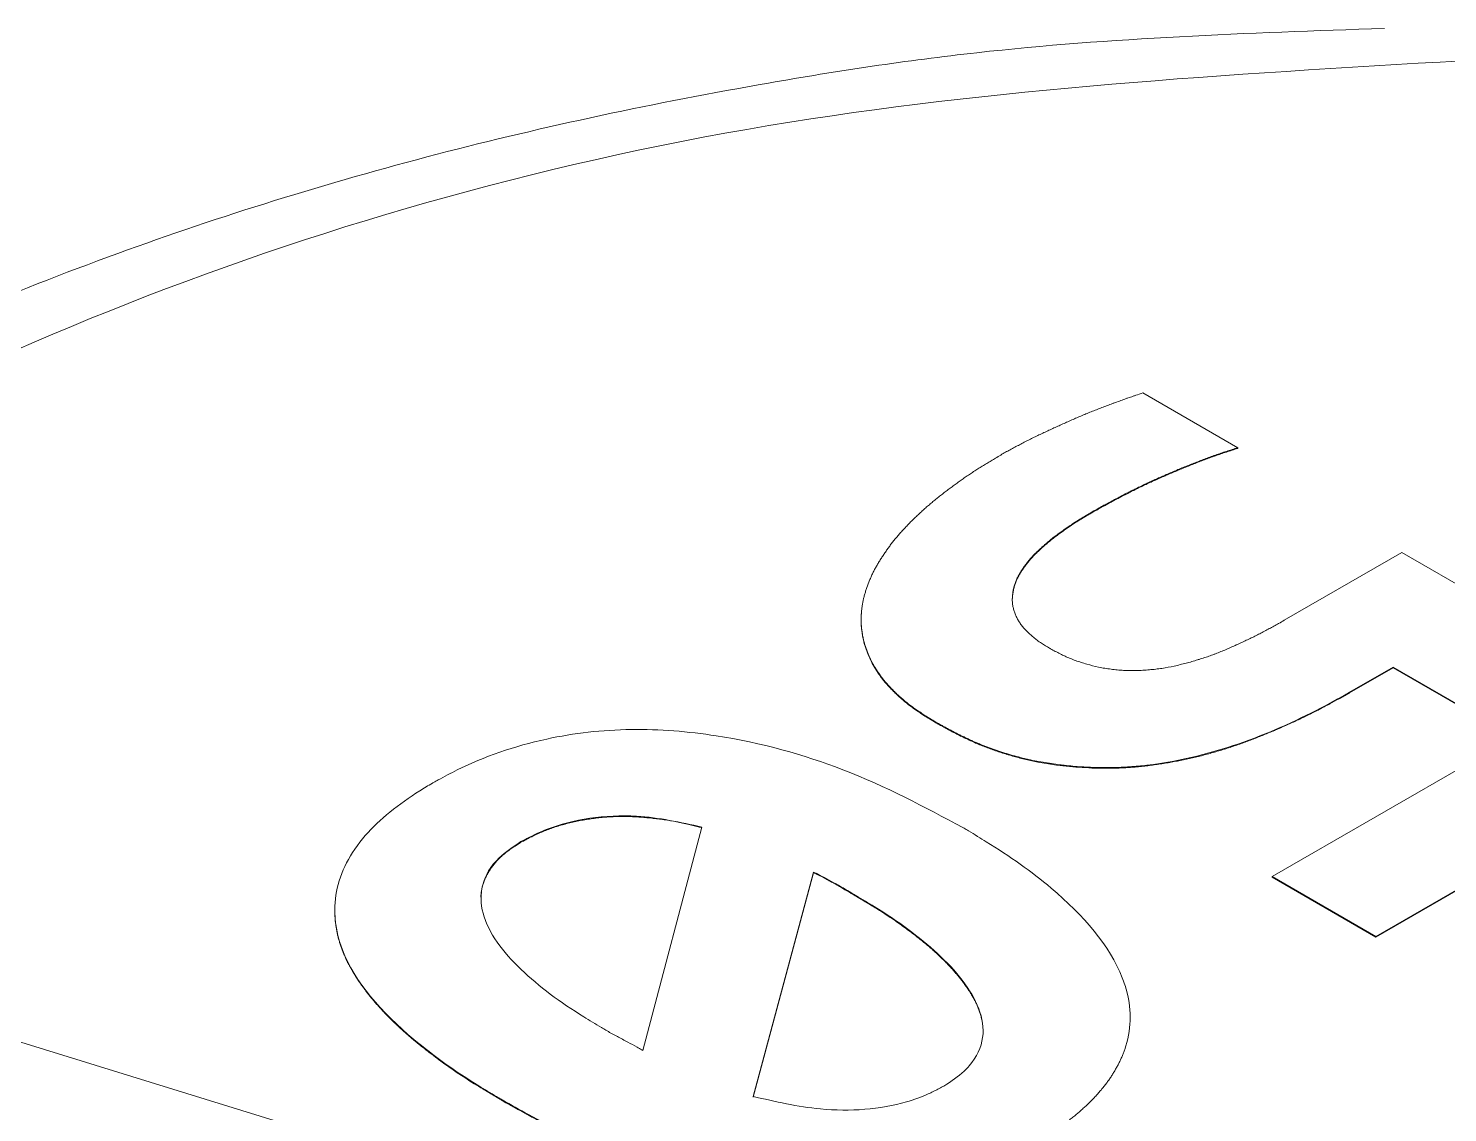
# Model space of a CAD drawing. Header units: millimetres. Extents: x -37 to 256, y 6 to 200.
# Drawn here: x 213.837 to 215.161, y 199.194 to 200.205 of the extents above; entities that cross this region are included whole.
import ezdxf

# ---------------------------------------------------------------- set-up
doc = ezdxf.new("R2010")
doc.units = ezdxf.units.MM

msp = doc.modelspace()

# ---------------------------------------------------------------- linework, layer by layer
at = {"color": 7, "linetype": 'Continuous', "lineweight": 15}
for p, q in [((214.8762, 199.8649), (214.9648, 199.8137)), ((214.9648, 199.8131), (214.9648, 199.8137)), ((215.0083, 199.6529), (215.1178, 199.7161)), ((215.1178, 199.7161), (215.4159, 199.544)), ((214.6136, 199.6541), (214.6136, 199.6534)), ((215.1098, 199.6091), (215.0692, 199.5857)), ((215.1098, 199.6085), (215.0692, 199.5851)), ((215.2225, 199.544), (215.1098, 199.6091)), ((215.1098, 199.6085), (215.1098, 199.6091)), ((215.222, 199.5437), (215.1098, 199.6085)), ((215.0692, 199.5857), (215.0692, 199.5851)), ((214.6844, 199.5565), (214.6844, 199.5571)), ((214.997, 199.4138), (215.2225, 199.544)), ((215.4159, 199.544), (215.0937, 199.358)), ((215.4159, 199.5434), (215.0937, 199.3574)), ((214.4649, 199.46), (214.4099, 199.2516)), ((214.2962, 199.4464), (214.2962, 199.4458)), ((214.5128, 199.2087), (214.5692, 199.418)), ((214.5128, 199.2081), (214.5692, 199.4173)), ((214.5692, 199.4173), (214.5692, 199.418)), ((215.0937, 199.358), (214.997, 199.4138)), ((214.997, 199.4132), (214.997, 199.4138)), ((215.0937, 199.3574), (214.997, 199.4132)), ((215.0937, 199.3574), (215.0937, 199.358)), ((214.8645, 199.2813), (214.8645, 199.2819)), ((213.8175, 199.263), (214.5419, 199.0395)), ((214.2786, 199.2048), (214.2786, 199.2054))]:
    msp.add_line(p, q, dxfattribs=at)
for points, knots in [([(215.1016, 200.2049), (214.9741, 200.2005), (214.7798, 200.1938), (214.4849, 200.1489), (214.2129, 200.0912), (213.9106, 199.9971), (213.6224, 199.8746), (213.3567, 199.7221), (213.1247, 199.5413), (212.9331, 199.3331), (212.7966, 199.0969), (212.723, 198.8963), (212.7257, 198.7766), (212.7264, 198.7466)], [0, 0, 0, 0, 0.104885, 0.159817, 0.250038, 0.342087, 0.43934, 0.539328, 0.641473, 0.745565, 0.852112, 0.962807, 1, 1, 1, 1]), ([(213.5888, 197.9083), (213.4467, 198.0053), (213.1563, 198.2034), (212.9293, 198.5794), (212.892, 198.9731), (213.0534, 199.3512), (213.3921, 199.688), (213.8925, 199.9563), (214.5081, 200.1358), (214.9555, 200.162), (215.1743, 200.1747)], [0, 0, 0, 0, 0.122291, 0.25, 0.377709, 0.5, 0.622291, 0.75, 0.877709, 1, 1, 1, 1]), ([(214.7449, 199.8077), (214.7453, 199.8079), (214.7471, 199.8089), (214.7503, 199.8107), (214.754, 199.8127), (214.7576, 199.8146), (214.7613, 199.8166), (214.7657, 199.8189), (214.7695, 199.8208), (214.7733, 199.8227), (214.7771, 199.8246), (214.7817, 199.8268), (214.7856, 199.8286), (214.7895, 199.8304), (214.7934, 199.8322), (214.7981, 199.8343), (214.8029, 199.8365), (214.8068, 199.8382), (214.8108, 199.84), (214.8148, 199.8417), (214.8196, 199.8438), (214.8245, 199.8458), (214.8286, 199.8475), (214.8327, 199.8491), (214.8368, 199.8507), (214.8418, 199.8527), (214.846, 199.8542), (214.8502, 199.8558), (214.8544, 199.8573), (214.8587, 199.8589), (214.863, 199.8604), (214.8664, 199.8615), (214.8711, 199.8631), (214.8741, 199.8642), (214.8762, 199.8649)], [0, 0, 0, 0, 0.009099, 0.045493, 0.081888, 0.100086, 0.136481, 0.172876, 0.209271, 0.227469, 0.263864, 0.300259, 0.336654, 0.354852, 0.391247, 0.427641, 0.464036, 0.500431, 0.518628, 0.555023, 0.591418, 0.627813, 0.664209, 0.682406, 0.718801, 0.755196, 0.791592, 0.809789, 0.846184, 0.882579, 0.900777, 0.937172, 0.955369, 1, 1, 1, 1]), ([(214.9648, 199.8137), (214.9643, 199.8136), (214.9621, 199.8129), (214.9582, 199.8116), (214.9538, 199.8102), (214.9495, 199.8088), (214.9461, 199.8076), (214.9418, 199.8061), (214.9376, 199.8045), (214.9334, 199.803), (214.9292, 199.8014), (214.9251, 199.7998), (214.9209, 199.7981), (214.9168, 199.7965), (214.9127, 199.7949), (214.9079, 199.7928), (214.903, 199.7908), (214.8982, 199.7887), (214.8934, 199.7866), (214.8895, 199.7849), (214.8855, 199.7831), (214.8816, 199.7813), (214.877, 199.7791), (214.8724, 199.7769), (214.8678, 199.7746), (214.8633, 199.7724), (214.8588, 199.7701), (214.8543, 199.7677), (214.8506, 199.7658), (214.847, 199.7638), (214.8433, 199.7618), (214.839, 199.7595), (214.8342, 199.7568), (214.831, 199.755), (214.8291, 199.754)], [0, 0, 0, 0, 0.008763, 0.0438151, 0.0788677, 0.0963939, 0.1314478, 0.148974, 0.184027, 0.2190794, 0.2366055, 0.2716577, 0.3067101, 0.3242361, 0.3592886, 0.3943411, 0.4293936, 0.464446, 0.4994983, 0.5345507, 0.5520767, 0.5871292, 0.6221816, 0.6572341, 0.6922866, 0.7273391, 0.7623917, 0.7974441, 0.8324964, 0.8500224, 0.8850746, 0.9201267, 0.9551788, 1, 1, 1, 1]), ([(214.9648, 199.8131), (214.9643, 199.813), (214.9621, 199.8123), (214.9582, 199.811), (214.9538, 199.8096), (214.9495, 199.8082), (214.9461, 199.807), (214.9418, 199.8055), (214.9376, 199.8039), (214.9334, 199.8023), (214.9292, 199.8008), (214.9251, 199.7992), (214.9209, 199.7975), (214.9168, 199.7959), (214.9127, 199.7942), (214.9079, 199.7922), (214.903, 199.7902), (214.8982, 199.7881), (214.8934, 199.786), (214.8895, 199.7842), (214.8855, 199.7825), (214.8816, 199.7807), (214.877, 199.7785), (214.8724, 199.7763), (214.8678, 199.774), (214.8633, 199.7717), (214.8588, 199.7694), (214.8543, 199.7671), (214.8506, 199.7652), (214.847, 199.7632), (214.8433, 199.7612), (214.839, 199.7588), (214.8342, 199.7562), (214.831, 199.7544), (214.8291, 199.7534)], [0, 0, 0, 0, 0.008763, 0.0438151, 0.0788677, 0.0963939, 0.1314478, 0.148974, 0.184027, 0.2190794, 0.2366055, 0.2716577, 0.3067101, 0.3242361, 0.3592886, 0.3943411, 0.4293936, 0.464446, 0.4994983, 0.5345507, 0.5520767, 0.5871292, 0.6221816, 0.6572341, 0.6922866, 0.7273391, 0.7623917, 0.7974441, 0.8324964, 0.8500224, 0.8850746, 0.9201267, 0.9551788, 1, 1, 1, 1]), ([(214.6844, 199.5571), (214.684, 199.5573), (214.6823, 199.5584), (214.6799, 199.5598), (214.6772, 199.5615), (214.6751, 199.5628), (214.6724, 199.5645), (214.6698, 199.5662), (214.6671, 199.568), (214.6646, 199.5697), (214.6614, 199.572), (214.6566, 199.5756), (214.652, 199.5794), (214.6477, 199.5833), (214.6445, 199.5863), (214.6416, 199.5893), (214.6378, 199.5934), (214.6343, 199.5975), (214.6311, 199.6017), (214.6289, 199.605), (214.6268, 199.6082), (214.6248, 199.6115), (214.6225, 199.6159), (214.6204, 199.6204), (214.6187, 199.6249), (214.6175, 199.6283), (214.6165, 199.6317), (214.6156, 199.6351), (214.6149, 199.6386), (214.6142, 199.6432), (214.6137, 199.6478), (214.6135, 199.6524), (214.6135, 199.6559), (214.6137, 199.6593), (214.614, 199.6628), (214.6146, 199.6674), (214.6155, 199.672), (214.6167, 199.6765), (214.6177, 199.68), (214.6191, 199.6845), (214.6209, 199.689), (214.6226, 199.6929), (214.6236, 199.6952), (214.6247, 199.6974), (214.6258, 199.6996), (214.627, 199.7018), (214.628, 199.7034), (214.6292, 199.7056), (214.6305, 199.7078), (214.6319, 199.71), (214.6333, 199.7122), (214.6347, 199.7143), (214.6362, 199.7165), (214.6373, 199.7181), (214.6388, 199.7202), (214.6403, 199.7223), (214.642, 199.7245), (214.6436, 199.7266), (214.6453, 199.7287), (214.647, 199.7307), (214.6488, 199.7328), (214.6506, 199.7349), (214.6525, 199.7369), (214.6544, 199.7389), (214.6563, 199.741), (214.6587, 199.7435), (214.6607, 199.7455), (214.6627, 199.7475), (214.6648, 199.7495), (214.6668, 199.7514), (214.6695, 199.7539), (214.6716, 199.7558), (214.6738, 199.7578), (214.676, 199.7597), (214.6783, 199.7616), (214.6811, 199.764), (214.6834, 199.7659), (214.6858, 199.7678), (214.6881, 199.7696), (214.6905, 199.7715), (214.6935, 199.7738), (214.696, 199.7756), (214.699, 199.7779), (214.7015, 199.7797), (214.7046, 199.782), (214.7071, 199.7837), (214.7103, 199.786), (214.7129, 199.7877), (214.7161, 199.7899), (214.7188, 199.7917), (214.7221, 199.7938), (214.7248, 199.7955), (214.7282, 199.7976), (214.731, 199.7993), (214.7344, 199.8014), (214.7372, 199.8031), (214.7409, 199.8053), (214.7433, 199.8067), (214.7449, 199.8077)], [0, 0, 0, 0, 0.003051, 0.015255, 0.021357, 0.027459, 0.033561, 0.045765, 0.051867, 0.057969, 0.070174, 0.082379, 0.106796, 0.119001, 0.131205, 0.14341, 0.155615, 0.180032, 0.192237, 0.204442, 0.216647, 0.228852, 0.241057, 0.265473, 0.277678, 0.289883, 0.302088, 0.314293, 0.326497, 0.338702, 0.363116, 0.375321, 0.387526, 0.39973, 0.411935, 0.42414, 0.448554, 0.460759, 0.472963, 0.485168, 0.509581, 0.521785, 0.527887, 0.533989, 0.546194, 0.552296, 0.558398, 0.564499, 0.576704, 0.582806, 0.588908, 0.601112, 0.607214, 0.613316, 0.619418, 0.631622, 0.637724, 0.643826, 0.65603, 0.662132, 0.668234, 0.680438, 0.68654, 0.692642, 0.704846, 0.710948, 0.723152, 0.729254, 0.735356, 0.74756, 0.753662, 0.765866, 0.771968, 0.77807, 0.790274, 0.796376, 0.80858, 0.814682, 0.820784, 0.832988, 0.83909, 0.851294, 0.857396, 0.8696, 0.875702, 0.887906, 0.894008, 0.906212, 0.912314, 0.924518, 0.93062, 0.942824, 0.948926, 0.96113, 0.967232, 0.979436, 0.985538, 1, 1, 1, 1]), ([(214.8291, 199.754), (214.8288, 199.7538), (214.827, 199.7528), (214.8239, 199.7509), (214.8197, 199.7484), (214.8156, 199.7459), (214.8116, 199.7433), (214.8083, 199.7411), (214.8051, 199.7389), (214.8019, 199.7367), (214.7988, 199.7344), (214.7957, 199.7322), (214.7927, 199.7299), (214.7897, 199.7275), (214.7869, 199.7251), (214.7847, 199.7232), (214.782, 199.7208), (214.7798, 199.7188), (214.7778, 199.7169), (214.7757, 199.7149), (214.7738, 199.7129), (214.7714, 199.7103), (214.7697, 199.7082), (214.768, 199.7061), (214.7664, 199.704), (214.7649, 199.7019), (214.7634, 199.6997), (214.762, 199.6976), (214.7608, 199.6954), (214.7593, 199.6926), (214.7581, 199.6898), (214.7568, 199.6864), (214.7558, 199.683), (214.7549, 199.6784), (214.7544, 199.6738), (214.7546, 199.6692), (214.7551, 199.6657), (214.756, 199.6623), (214.7571, 199.6589), (214.7586, 199.6555), (214.7604, 199.6522), (214.7625, 199.649), (214.7659, 199.6448), (214.7699, 199.6408), (214.7743, 199.6369), (214.7778, 199.6341), (214.7827, 199.6307), (214.7867, 199.6283), (214.7892, 199.6268)], [0, 0, 0, 0, 0.005938, 0.029688, 0.053439, 0.07719, 0.100941, 0.124692, 0.136568, 0.160319, 0.18407, 0.195945, 0.219697, 0.243449, 0.255324, 0.279076, 0.290952, 0.314703, 0.326579, 0.338454, 0.362207, 0.374083, 0.397837, 0.409713, 0.421589, 0.445342, 0.457217, 0.469093, 0.492848, 0.504724, 0.528481, 0.552238, 0.575995, 0.59975, 0.647295, 0.671055, 0.694818, 0.718579, 0.742336, 0.766095, 0.789855, 0.813618, 0.837382, 0.884955, 0.908709, 0.932467, 0.956229, 1, 1, 1, 1]), ([(214.8291, 199.7534), (214.8288, 199.7532), (214.827, 199.7521), (214.8239, 199.7503), (214.8197, 199.7478), (214.8156, 199.7453), (214.8116, 199.7427), (214.8083, 199.7405), (214.8051, 199.7383), (214.8019, 199.7361), (214.7988, 199.7338), (214.7957, 199.7316), (214.7927, 199.7292), (214.7897, 199.7269), (214.7869, 199.7245), (214.7847, 199.7226), (214.782, 199.7202), (214.7798, 199.7182), (214.7778, 199.7163), (214.7757, 199.7143), (214.7738, 199.7123), (214.7714, 199.7097), (214.7697, 199.7076), (214.768, 199.7055), (214.7664, 199.7034), (214.7649, 199.7013), (214.7634, 199.6991), (214.762, 199.697), (214.7608, 199.6948), (214.7593, 199.692), (214.7581, 199.6892), (214.7568, 199.6858), (214.7559, 199.6824), (214.7549, 199.6778), (214.7547, 199.6744), (214.7545, 199.6721)], [0, 0, 0, 0, 0.009177, 0.045885, 0.082592, 0.119301, 0.15601, 0.192719, 0.211073, 0.247782, 0.284491, 0.302845, 0.339554, 0.376264, 0.394619, 0.431329, 0.449683, 0.486392, 0.504746, 0.5231, 0.559812, 0.578166, 0.61488, 0.633235, 0.65159, 0.688302, 0.706656, 0.72501, 0.761725, 0.78008, 0.816798, 0.853516, 0.890233, 0.926949, 1, 1, 1, 1]), ([(214.6844, 199.5565), (214.684, 199.5567), (214.6823, 199.5577), (214.6799, 199.5592), (214.6772, 199.5609), (214.6751, 199.5622), (214.6724, 199.5639), (214.6698, 199.5656), (214.6671, 199.5673), (214.6646, 199.5691), (214.6614, 199.5713), (214.6566, 199.575), (214.652, 199.5788), (214.6477, 199.5827), (214.6445, 199.5857), (214.6416, 199.5887), (214.6378, 199.5927), (214.6343, 199.5969), (214.6311, 199.6011), (214.6289, 199.6043), (214.6268, 199.6076), (214.6248, 199.6109), (214.6225, 199.6153), (214.6199, 199.6209), (214.6149, 199.6345), (214.6132, 199.6473), (214.6137, 199.6583), (214.6138, 199.66), (214.6139, 199.6606)], [0, 0, 0, 0, 0.007508, 0.037542, 0.052559, 0.067576, 0.082593, 0.112628, 0.127645, 0.142662, 0.172699, 0.202736, 0.262826, 0.292862, 0.322898, 0.352935, 0.382971, 0.443061, 0.473097, 0.503134, 0.533171, 0.563207, 0.593244, 0.653333, 0.713421, 0.954868, 0.984904, 1, 1, 1, 1]), ([(214.7892, 199.6268), (214.7896, 199.6266), (214.7914, 199.6256), (214.7939, 199.6242), (214.7969, 199.6227), (214.7999, 199.6211), (214.8037, 199.6193), (214.8085, 199.6172), (214.8135, 199.6152), (214.8187, 199.6135), (214.8258, 199.6113), (214.8331, 199.6095), (214.8408, 199.608), (214.8466, 199.6072), (214.8525, 199.6065), (214.8584, 199.606), (214.8644, 199.6058), (214.8704, 199.6059), (214.8764, 199.6061), (214.8824, 199.6066), (214.8883, 199.6072), (214.8961, 199.6082), (214.9037, 199.6097), (214.9111, 199.6114), (214.9157, 199.6126), (214.9193, 199.6135), (214.9229, 199.6145), (214.9265, 199.6156), (214.9309, 199.617), (214.9344, 199.6181), (214.9386, 199.6196), (214.942, 199.6208), (214.9462, 199.6224), (214.9495, 199.6238), (214.9535, 199.6254), (214.9576, 199.6272), (214.9615, 199.6289), (214.9655, 199.6307), (214.9694, 199.6325), (214.974, 199.6347), (214.9778, 199.6365), (214.9816, 199.6384), (214.9854, 199.6403), (214.9898, 199.6427), (214.9942, 199.645), (214.9986, 199.6474), (215.0033, 199.65), (215.0065, 199.6518), (215.0083, 199.6529)], [0, 0, 0, 0, 0.005879, 0.029395, 0.041153, 0.052911, 0.076432, 0.099954, 0.12348, 0.147004, 0.170527, 0.217626, 0.241156, 0.264681, 0.288205, 0.311733, 0.335267, 0.358796, 0.38232, 0.405844, 0.429369, 0.452893, 0.499989, 0.523509, 0.547027, 0.558785, 0.570544, 0.594062, 0.60582, 0.629339, 0.641097, 0.664615, 0.676373, 0.699891, 0.711648, 0.735165, 0.758681, 0.770439, 0.793955, 0.817472, 0.840988, 0.852746, 0.876262, 0.899778, 0.923294, 0.94681, 0.970326, 1, 1, 1, 1]), ([(215.0692, 199.5857), (215.0689, 199.5855), (215.0671, 199.5845), (215.0595, 199.5803), (215.0291, 199.5635), (214.9723, 199.5372), (214.9094, 199.5208), (214.8735, 199.5169), (214.8668, 199.5163), (214.8614, 199.516), (214.8546, 199.5156), (214.8491, 199.5154), (214.8423, 199.5154), (214.8369, 199.5154), (214.8301, 199.5156), (214.8246, 199.5158), (214.8178, 199.5162), (214.8111, 199.5167), (214.8044, 199.5174), (214.7977, 199.5181), (214.7924, 199.5189), (214.7858, 199.5199), (214.7793, 199.521), (214.7728, 199.5223), (214.7665, 199.5237), (214.7602, 199.5253), (214.7541, 199.527), (214.748, 199.5288), (214.742, 199.5307), (214.7362, 199.5327), (214.7316, 199.5344), (214.7282, 199.5357), (214.7249, 199.5371), (214.7215, 199.5385), (214.7188, 199.5396), (214.7161, 199.5408), (214.7134, 199.5421), (214.7103, 199.5436), (214.7071, 199.5451), (214.704, 199.5466), (214.701, 199.5482), (214.698, 199.5498), (214.6949, 199.5514), (214.692, 199.553), (214.6884, 199.5549), (214.6859, 199.5563), (214.6844, 199.5571)], [0, 0, 0, 0, 0.003393, 0.016965, 0.071256, 0.289208, 0.509398, 0.527895, 0.537142, 0.555639, 0.564886, 0.583384, 0.592631, 0.611128, 0.620375, 0.638872, 0.648119, 0.666616, 0.685112, 0.694359, 0.712856, 0.722103, 0.7406, 0.759098, 0.768345, 0.786842, 0.805339, 0.814586, 0.833083, 0.851579, 0.860826, 0.870073, 0.87932, 0.888567, 0.897814, 0.902437, 0.911684, 0.920931, 0.930177, 0.939424, 0.948671, 0.957917, 0.967164, 0.976411, 0.985657, 1, 1, 1, 1]), ([(215.0692, 199.5851), (215.0689, 199.5849), (215.0671, 199.5839), (215.0646, 199.5825), (215.0617, 199.5809), (215.0574, 199.5785), (215.053, 199.5761), (215.0479, 199.5734), (215.0442, 199.5714), (215.0398, 199.5691), (215.0338, 199.566), (215.0277, 199.563), (215.0215, 199.5601), (215.0168, 199.5579), (215.0105, 199.5551), (215.0042, 199.5522), (214.9978, 199.5495), (214.9929, 199.5475), (214.988, 199.5455), (214.9831, 199.5435), (214.9764, 199.5409), (214.9697, 199.5384), (214.9628, 199.536), (214.9577, 199.5343), (214.9524, 199.5326), (214.9471, 199.531), (214.9418, 199.5294), (214.9364, 199.5279), (214.9309, 199.5265), (214.9235, 199.5247), (214.9161, 199.523), (214.9085, 199.5215), (214.9028, 199.5205), (214.897, 199.5195), (214.8912, 199.5186), (214.8854, 199.5177), (214.8796, 199.517), (214.8737, 199.5163), (214.8677, 199.5158), (214.8618, 199.5154), (214.8558, 199.5151), (214.8498, 199.5148), (214.8438, 199.5148), (214.8358, 199.5148), (214.8137, 199.5154), (214.7917, 199.5179), (214.7728, 199.5217), (214.7672, 199.523), (214.7616, 199.5243), (214.7562, 199.5258), (214.749, 199.5278), (214.742, 199.5301), (214.736, 199.5322), (214.7318, 199.5337), (214.7285, 199.535), (214.7252, 199.5363), (214.7228, 199.5373), (214.7195, 199.5387), (214.7164, 199.5401), (214.7132, 199.5416), (214.7101, 199.543), (214.7071, 199.5445), (214.704, 199.546), (214.701, 199.5475), (214.6981, 199.5491), (214.6944, 199.551), (214.6915, 199.5526), (214.6879, 199.5546), (214.6858, 199.5557), (214.6844, 199.5565)], [0, 0, 0, 0, 0.003389, 0.016944, 0.023722, 0.030499, 0.05761, 0.064388, 0.077944, 0.091499, 0.105055, 0.132167, 0.145722, 0.159278, 0.172833, 0.199945, 0.213501, 0.227056, 0.240612, 0.254167, 0.267723, 0.294836, 0.308392, 0.321948, 0.335504, 0.34906, 0.362616, 0.376172, 0.389728, 0.403285, 0.430402, 0.443958, 0.457514, 0.471071, 0.484627, 0.498183, 0.51174, 0.525296, 0.538853, 0.55241, 0.565967, 0.579525, 0.593082, 0.606639, 0.633762, 0.742947, 0.756504, 0.770061, 0.783618, 0.797175, 0.810732, 0.837854, 0.851411, 0.858189, 0.871745, 0.878523, 0.885301, 0.892078, 0.905635, 0.912412, 0.91919, 0.932746, 0.939524, 0.946302, 0.959857, 0.966635, 0.98019, 0.986968, 1, 1, 1, 1]), ([(214.2135, 199.5009), (214.2139, 199.5011), (214.2157, 199.5021), (214.2233, 199.5063), (214.2545, 199.5229), (214.313, 199.5438), (214.3988, 199.5536), (214.4959, 199.5454), (214.6049, 199.5149), (214.6727, 199.4786), (214.7085, 199.4594)], [0, 0, 0, 0, 0.002654, 0.013269, 0.05574, 0.227851, 0.369706, 0.511163, 0.74144, 1, 1, 1, 1]), ([(214.2786, 199.2054), (214.2783, 199.2057), (214.2765, 199.2067), (214.2692, 199.211), (214.2399, 199.2285), (214.1811, 199.2703), (214.1264, 199.332), (214.1185, 199.4001), (214.1454, 199.4524), (214.1854, 199.4839), (214.2096, 199.4986), (214.2135, 199.5009)], [0, 0, 0, 0, 0.00258, 0.0129, 0.05418, 0.219762, 0.494199, 0.656045, 0.81841, 0.970872, 1, 1, 1, 1]), ([(214.2962, 199.4464), (214.2966, 199.4466), (214.2984, 199.4475), (214.3062, 199.4517), (214.3251, 199.4607), (214.3598, 199.4695), (214.4111, 199.4719), (214.4449, 199.4644), (214.4649, 199.46)], [0, 0, 0, 0, 0.0082364, 0.0411823, 0.1732285, 0.4117082, 0.6525266, 1, 1, 1, 1]), ([(214.2962, 199.4458), (214.2966, 199.446), (214.2984, 199.4469), (214.3017, 199.4487), (214.3062, 199.451), (214.3108, 199.4532), (214.3156, 199.4553), (214.3205, 199.4573), (214.3256, 199.4592), (214.3308, 199.4609), (214.3353, 199.4622), (214.3416, 199.4639), (214.3481, 199.4654), (214.3548, 199.4666), (214.3596, 199.4674), (214.3645, 199.4681), (214.3704, 199.4688), (214.3763, 199.4693), (214.3813, 199.4696), (214.3863, 199.4698), (214.3913, 199.4698), (214.3973, 199.4698), (214.4033, 199.4695), (214.4092, 199.4691), (214.4152, 199.4686), (214.4211, 199.4679), (214.4269, 199.4672), (214.4386, 199.4655), (214.4512, 199.4628), (214.4617, 199.4602), (214.4649, 199.4594)], [0, 0, 0, 0, 0.008204, 0.041022, 0.07384, 0.106662, 0.139487, 0.172313, 0.205139, 0.237965, 0.270791, 0.287201, 0.352904, 0.385729, 0.402139, 0.434965, 0.46779, 0.500616, 0.533442, 0.549852, 0.58268, 0.615508, 0.648335, 0.681159, 0.713981, 0.746802, 0.779623, 0.812445, 0.944016, 1, 1, 1, 1]), ([(214.7085, 199.4594), (214.7089, 199.4592), (214.7106, 199.4582), (214.7179, 199.4538), (214.747, 199.4363), (214.8062, 199.3947), (214.849, 199.3452), (214.866, 199.2931), (214.8656, 199.2695), (214.8586, 199.2504), (214.8578, 199.2482), (214.8567, 199.2455), (214.8557, 199.2434), (214.8547, 199.2413), (214.8537, 199.2391), (214.8526, 199.237), (214.8511, 199.2344), (214.8499, 199.2323), (214.8486, 199.2302), (214.8473, 199.2281), (214.846, 199.2261), (214.8442, 199.2235), (214.8427, 199.2215), (214.8408, 199.2189), (214.8392, 199.2169), (214.8376, 199.2149), (214.8359, 199.213), (214.8341, 199.211), (214.8319, 199.2085), (214.8301, 199.2066), (214.8277, 199.2042), (214.8258, 199.2023), (214.8233, 199.1999), (214.8213, 199.1981), (214.8187, 199.1957), (214.8166, 199.1939), (214.8139, 199.1916), (214.8117, 199.1898), (214.8089, 199.1876), (214.8066, 199.1858), (214.8037, 199.1836), (214.8013, 199.1819), (214.7983, 199.1797), (214.7958, 199.178), (214.7927, 199.176), (214.7895, 199.1739), (214.7863, 199.1718), (214.7831, 199.1698), (214.7805, 199.1682), (214.7769, 199.166), (214.7747, 199.1646), (214.7731, 199.1637)], [0, 0, 0, 0, 0.002575, 0.012876, 0.05408, 0.21932, 0.493122, 0.532568, 0.692465, 0.697393, 0.707247, 0.712175, 0.722029, 0.726957, 0.731884, 0.741739, 0.746666, 0.756521, 0.761448, 0.766375, 0.77623, 0.781158, 0.791013, 0.79594, 0.805795, 0.810722, 0.815649, 0.825504, 0.830431, 0.840286, 0.845213, 0.855068, 0.859995, 0.86985, 0.874777, 0.884632, 0.889559, 0.899414, 0.904341, 0.914196, 0.919123, 0.928978, 0.933905, 0.94376, 0.948687, 0.958542, 0.968397, 0.973324, 0.983178, 0.988105, 1, 1, 1, 1]), ([(214.3765, 199.2698), (214.3762, 199.27), (214.3744, 199.2711), (214.3671, 199.2754), (214.3378, 199.2929), (214.2929, 199.326), (214.2593, 199.3693), (214.2578, 199.4062), (214.2714, 199.4299), (214.2889, 199.4415), (214.2962, 199.4464)], [0, 0, 0, 0, 0.004278, 0.021389, 0.089838, 0.364842, 0.642534, 0.773229, 0.904667, 1, 1, 1, 1]), ([(214.2591, 199.3922), (214.259, 199.3931), (214.2587, 199.3951), (214.259, 199.3977), (214.2594, 199.4006), (214.2598, 199.4029), (214.2603, 199.4051), (214.261, 199.4074), (214.2618, 199.4097), (214.263, 199.4125), (214.2641, 199.4147), (214.2653, 199.4169), (214.2666, 199.4191), (214.268, 199.4213), (214.2699, 199.4239), (214.2716, 199.426), (214.2734, 199.4281), (214.2753, 199.4301), (214.2774, 199.4321), (214.2795, 199.434), (214.2818, 199.4359), (214.2842, 199.4378), (214.2873, 199.44), (214.29, 199.4418), (214.2931, 199.4438), (214.295, 199.445), (214.2962, 199.4458)], [0, 0, 0, 0, 0.0435334, 0.1019112, 0.1310956, 0.1894768, 0.2186617, 0.2478464, 0.3062284, 0.335413, 0.393794, 0.4229785, 0.4521631, 0.5105438, 0.5397284, 0.5981102, 0.6272951, 0.6564801, 0.7148657, 0.7440509, 0.773236, 0.8316213, 0.8608063, 0.9191826, 0.9483657, 1, 1, 1, 1]), ([(214.5692, 199.418), (214.5696, 199.4178), (214.5715, 199.4168), (214.5765, 199.4144), (214.5839, 199.4105), (214.5933, 199.4051), (214.6, 199.4012), (214.6038, 199.399)], [0, 0, 0, 0, 0.03142, 0.157102, 0.408546, 0.659942, 1, 1, 1, 1]), ([(214.5692, 199.4173), (214.5696, 199.4172), (214.5715, 199.4162), (214.5749, 199.4146), (214.5794, 199.4123), (214.5838, 199.4099), (214.5881, 199.4075), (214.5923, 199.405), (214.5976, 199.402), (214.6014, 199.3998), (214.6038, 199.3984)], [0, 0, 0, 0, 0.0314193, 0.1570979, 0.2827843, 0.4084723, 0.5341557, 0.6598345, 0.7855119, 1, 1, 1, 1]), ([(214.6038, 199.399), (214.6042, 199.3988), (214.6059, 199.3978), (214.6133, 199.3934), (214.6426, 199.376), (214.6878, 199.3431), (214.7232, 199.3005), (214.7298, 199.2634), (214.7204, 199.2436), (214.7065, 199.2287), (214.6975, 199.2229), (214.6908, 199.2184)], [0, 0, 0, 0, 0.0041746, 0.0208728, 0.0876688, 0.3559335, 0.6260993, 0.7562742, 0.8875627, 0.9152416, 1, 1, 1, 1]), ([(214.6038, 199.3984), (214.6042, 199.3982), (214.6059, 199.3971), (214.6084, 199.3957), (214.6119, 199.3936), (214.6147, 199.392), (214.6181, 199.3899), (214.6209, 199.3882), (214.6243, 199.3861), (214.6271, 199.3845), (214.6298, 199.3828), (214.6324, 199.381), (214.6351, 199.3793), (214.6377, 199.3776), (214.6404, 199.3758), (214.643, 199.3741), (214.6462, 199.3719), (214.6487, 199.3701), (214.6513, 199.3683), (214.6531, 199.367), (214.6556, 199.3651), (214.6581, 199.3633), (214.6605, 199.3615), (214.6623, 199.3601), (214.6647, 199.3583), (214.6677, 199.3559), (214.6712, 199.3531), (214.6746, 199.3503), (214.678, 199.3474), (214.6813, 199.3445), (214.6856, 199.3406), (214.6897, 199.3367), (214.6937, 199.3326), (214.6965, 199.3296), (214.6993, 199.3265), (214.702, 199.3234), (214.7046, 199.3203), (214.7071, 199.3172), (214.7095, 199.314), (214.7118, 199.3108), (214.7141, 199.3076), (214.7158, 199.3049), (214.7174, 199.3021), (214.7189, 199.2994), (214.7206, 199.2961), (214.7219, 199.2933), (214.723, 199.2905), (214.7241, 199.2876), (214.725, 199.2848), (214.7257, 199.2822), (214.726, 199.2808), (214.7261, 199.2799)], [0, 0, 0, 0, 0.006171, 0.030857, 0.0432, 0.067885, 0.080228, 0.104913, 0.117256, 0.141942, 0.154285, 0.166627, 0.191313, 0.203656, 0.215999, 0.240685, 0.253027, 0.277713, 0.290056, 0.302399, 0.314741, 0.339427, 0.35177, 0.364113, 0.376456, 0.401142, 0.425828, 0.450514, 0.4752, 0.499886, 0.524572, 0.573949, 0.598635, 0.623322, 0.648008, 0.672694, 0.697381, 0.722067, 0.746753, 0.77144, 0.796127, 0.820814, 0.833157, 0.857845, 0.882533, 0.907221, 0.919564, 0.944252, 0.968941, 0.981284, 1, 1, 1, 1]), ([(214.2786, 199.2048), (214.2783, 199.205), (214.2765, 199.2061), (214.2734, 199.2079), (214.2692, 199.2104), (214.265, 199.2129), (214.2595, 199.2162), (214.2444, 199.2255), (214.2308, 199.2348), (214.219, 199.2434), (214.216, 199.2457), (214.2123, 199.2484), (214.2093, 199.2507), (214.2064, 199.2531), (214.2034, 199.2554), (214.1999, 199.2582), (214.1965, 199.261), (214.1937, 199.2634), (214.1909, 199.2658), (214.1881, 199.2682), (214.1854, 199.2707), (214.1828, 199.2731), (214.1801, 199.2756), (214.1776, 199.278), (214.175, 199.2805), (214.1725, 199.283), (214.1701, 199.2855), (214.1677, 199.2881), (214.1658, 199.2901), (214.1634, 199.2927), (214.1612, 199.2952), (214.1589, 199.2978), (214.1568, 199.3004), (214.1551, 199.3025), (214.153, 199.3051), (214.1514, 199.3072), (214.1494, 199.3099), (214.1478, 199.312), (214.146, 199.3147), (214.1445, 199.3168), (214.1427, 199.3195), (214.1414, 199.3217), (214.1397, 199.3244), (214.1384, 199.3266), (214.1369, 199.3294), (214.1357, 199.3316), (214.1342, 199.3343), (214.1331, 199.3366), (214.1319, 199.3393), (214.1309, 199.3416), (214.13, 199.3438), (214.1291, 199.3461), (214.1283, 199.3483), (214.1273, 199.3512), (214.1267, 199.3535), (214.126, 199.3557), (214.1254, 199.358), (214.1249, 199.3603), (214.1243, 199.3632), (214.1239, 199.3655), (214.1236, 199.3678), (214.1232, 199.3701), (214.123, 199.3724), (214.1228, 199.3747), (214.1226, 199.377), (214.1226, 199.3793), (214.1225, 199.3815), (214.1225, 199.3825), (214.1225, 199.383)], [0, 0, 0, 0, 0.004226, 0.021131, 0.038037, 0.054942, 0.071847, 0.105658, 0.241008, 0.24946, 0.266366, 0.283271, 0.300176, 0.308629, 0.325534, 0.342439, 0.359345, 0.37625, 0.384703, 0.401608, 0.418514, 0.426966, 0.443872, 0.460777, 0.46923, 0.486135, 0.503041, 0.511493, 0.528399, 0.536851, 0.553757, 0.570662, 0.579115, 0.596021, 0.604473, 0.621379, 0.629831, 0.646737, 0.65519, 0.672095, 0.680548, 0.697453, 0.705906, 0.722812, 0.731264, 0.74817, 0.756623, 0.773529, 0.781981, 0.798887, 0.80734, 0.815793, 0.832699, 0.841151, 0.858058, 0.86651, 0.874963, 0.891869, 0.900322, 0.917227, 0.92568, 0.934133, 0.951039, 0.959492, 0.967944, 0.98485, 0.993303, 1, 1, 1, 1]), ([(214.4099, 199.2516), (214.4095, 199.2518), (214.4077, 199.2528), (214.4031, 199.2554), (214.3956, 199.2596), (214.386, 199.2645), (214.3797, 199.268), (214.3765, 199.2698)], [0, 0, 0, 0, 0.03265, 0.163252, 0.424463, 0.712215, 1, 1, 1, 1]), ([(214.6908, 199.2184), (214.6904, 199.2183), (214.6886, 199.2173), (214.6852, 199.2155), (214.6807, 199.2132), (214.6715, 199.2088), (214.6515, 199.2014), (214.617, 199.1954), (214.5669, 199.1961), (214.5334, 199.2039), (214.5128, 199.2087)], [0, 0, 0, 0, 0.007833, 0.039168, 0.070503, 0.101842, 0.227821, 0.439455, 0.654973, 1, 1, 1, 1]), ([(214.7731, 199.1637), (214.7727, 199.1635), (214.7709, 199.1625), (214.7684, 199.1611), (214.7655, 199.1595), (214.7626, 199.1579), (214.7596, 199.1564), (214.7566, 199.1548), (214.7537, 199.1533), (214.7506, 199.1518), (214.7476, 199.1503), (214.7445, 199.1488), (214.7413, 199.1474), (214.7382, 199.146), (214.7358, 199.1449), (214.7326, 199.1436), (214.7293, 199.1422), (214.726, 199.1409), (214.7227, 199.1396), (214.7194, 199.1383), (214.716, 199.1371), (214.7134, 199.1362), (214.71, 199.135), (214.7066, 199.1338), (214.7031, 199.1327), (214.6996, 199.1316), (214.6952, 199.1302), (214.6898, 199.1286), (214.6826, 199.1266), (214.6753, 199.1247), (214.6679, 199.123), (214.6623, 199.1218), (214.6547, 199.1203), (214.6471, 199.1189), (214.6393, 199.1177), (214.6335, 199.1169), (214.6257, 199.1159), (214.6178, 199.1151), (214.6099, 199.1146), (214.6039, 199.1142), (214.5959, 199.1139), (214.5889, 199.1138), (214.5829, 199.1137), (214.5799, 199.1137), (214.5759, 199.1138), (214.5719, 199.1139), (214.5679, 199.114), (214.5649, 199.1141), (214.5609, 199.1142), (214.5569, 199.1144), (214.553, 199.1147), (214.549, 199.115), (214.545, 199.1153), (214.5411, 199.1156), (214.5371, 199.116), (214.5332, 199.1164), (214.5293, 199.1168), (214.5253, 199.1173), (214.5214, 199.1178), (214.5166, 199.1185), (214.5127, 199.119), (214.5088, 199.1196), (214.505, 199.1202), (214.5011, 199.1209), (214.4944, 199.1221), (214.4745, 199.126), (214.4039, 199.1435), (214.3356, 199.1735), (214.2868, 199.2009), (214.2786, 199.2054)], [0, 0, 0, 0, 0.00265, 0.013252, 0.018553, 0.023854, 0.034456, 0.039757, 0.045059, 0.055661, 0.060962, 0.066263, 0.076866, 0.082167, 0.087468, 0.092769, 0.103371, 0.108672, 0.113973, 0.124576, 0.129877, 0.135178, 0.140479, 0.151081, 0.156382, 0.161683, 0.172286, 0.182888, 0.193491, 0.2147, 0.225303, 0.235906, 0.246508, 0.267718, 0.278321, 0.288924, 0.299527, 0.320739, 0.331342, 0.341945, 0.352548, 0.373758, 0.379059, 0.38436, 0.389661, 0.400263, 0.405565, 0.410866, 0.416167, 0.426769, 0.43207, 0.437371, 0.447974, 0.453275, 0.458576, 0.469179, 0.47448, 0.479781, 0.490383, 0.495684, 0.506287, 0.511588, 0.516889, 0.527491, 0.532792, 0.554, 0.638971, 0.939448, 1, 1, 1, 1]), ([(214.7731, 199.1631), (214.7727, 199.1629), (214.7709, 199.1619), (214.7684, 199.1605), (214.7655, 199.1589), (214.7626, 199.1573), (214.7596, 199.1557), (214.7566, 199.1542), (214.7537, 199.1527), (214.7506, 199.1511), (214.7476, 199.1497), (214.7445, 199.1482), (214.7413, 199.1468), (214.7382, 199.1454), (214.7358, 199.1443), (214.7326, 199.1429), (214.7236, 199.1393), (214.7135, 199.1355), (214.7039, 199.1323), (214.6996, 199.1309), (214.6952, 199.1296), (214.6898, 199.128), (214.6826, 199.126), (214.6753, 199.1241), (214.6679, 199.1224), (214.6623, 199.1212), (214.6547, 199.1197), (214.647, 199.1183), (214.6393, 199.1171), (214.6335, 199.1163), (214.6257, 199.1153), (214.6178, 199.1145), (214.6098, 199.1139), (214.6039, 199.1136), (214.5959, 199.1133), (214.5889, 199.1131), (214.5829, 199.1131), (214.5789, 199.1131), (214.5679, 199.1133), (214.5559, 199.1138), (214.545, 199.1147), (214.541, 199.115), (214.5351, 199.1156), (214.5282, 199.1163), (214.5214, 199.1172), (214.5165, 199.1179), (214.5126, 199.1184), (214.5088, 199.119), (214.5049, 199.1196), (214.5011, 199.1203), (214.4963, 199.1211), (214.4925, 199.1219), (214.4878, 199.1228), (214.484, 199.1236), (214.4774, 199.125), (214.4579, 199.1294), (214.4379, 199.1349), (214.4204, 199.1405), (214.416, 199.1419), (214.4117, 199.1434), (214.4074, 199.1448), (214.4023, 199.1466), (214.3981, 199.1482), (214.3938, 199.1497), (214.3897, 199.1513), (214.3847, 199.1532), (214.3797, 199.1552), (214.3756, 199.1568), (214.3715, 199.1585), (214.3675, 199.1602), (214.3626, 199.1622), (214.3578, 199.1643), (214.3531, 199.1664), (214.3484, 199.1686), (214.3437, 199.1707), (214.339, 199.1729), (214.3344, 199.1751), (214.3299, 199.1774), (214.3253, 199.1796), (214.3208, 199.1819), (214.3163, 199.1842), (214.3119, 199.1866), (214.3075, 199.1889), (214.3031, 199.1913), (214.2987, 199.1937), (214.2944, 199.196), (214.2901, 199.1984), (214.2848, 199.2014), (214.281, 199.2035), (214.2786, 199.2048)], [0, 0, 0, 0, 0.002648, 0.013238, 0.018533, 0.023828, 0.034418, 0.039713, 0.045009, 0.055599, 0.060894, 0.066189, 0.07678, 0.082075, 0.087371, 0.092666, 0.103256, 0.14565, 0.15624, 0.161536, 0.172126, 0.182717, 0.193308, 0.214494, 0.225084, 0.235675, 0.246266, 0.267453, 0.278044, 0.288635, 0.299226, 0.320415, 0.331006, 0.341597, 0.352188, 0.373375, 0.37867, 0.383965, 0.394556, 0.43696, 0.447551, 0.452846, 0.458141, 0.479326, 0.489917, 0.495212, 0.505803, 0.511098, 0.516393, 0.526984, 0.532279, 0.542869, 0.548165, 0.558755, 0.56405, 0.585233, 0.670071, 0.680662, 0.691252, 0.696547, 0.707138, 0.717728, 0.728318, 0.733614, 0.744204, 0.754794, 0.765385, 0.775975, 0.78127, 0.79186, 0.802451, 0.813041, 0.823631, 0.834222, 0.844812, 0.855402, 0.865993, 0.876583, 0.887173, 0.897763, 0.908354, 0.918944, 0.929534, 0.940124, 0.950715, 0.961305, 0.971895, 0.982485, 1, 1, 1, 1])]:
    msp.add_open_spline(points, degree=3, knots=knots, dxfattribs=at)

doc.saveas('drawing.dxf')
